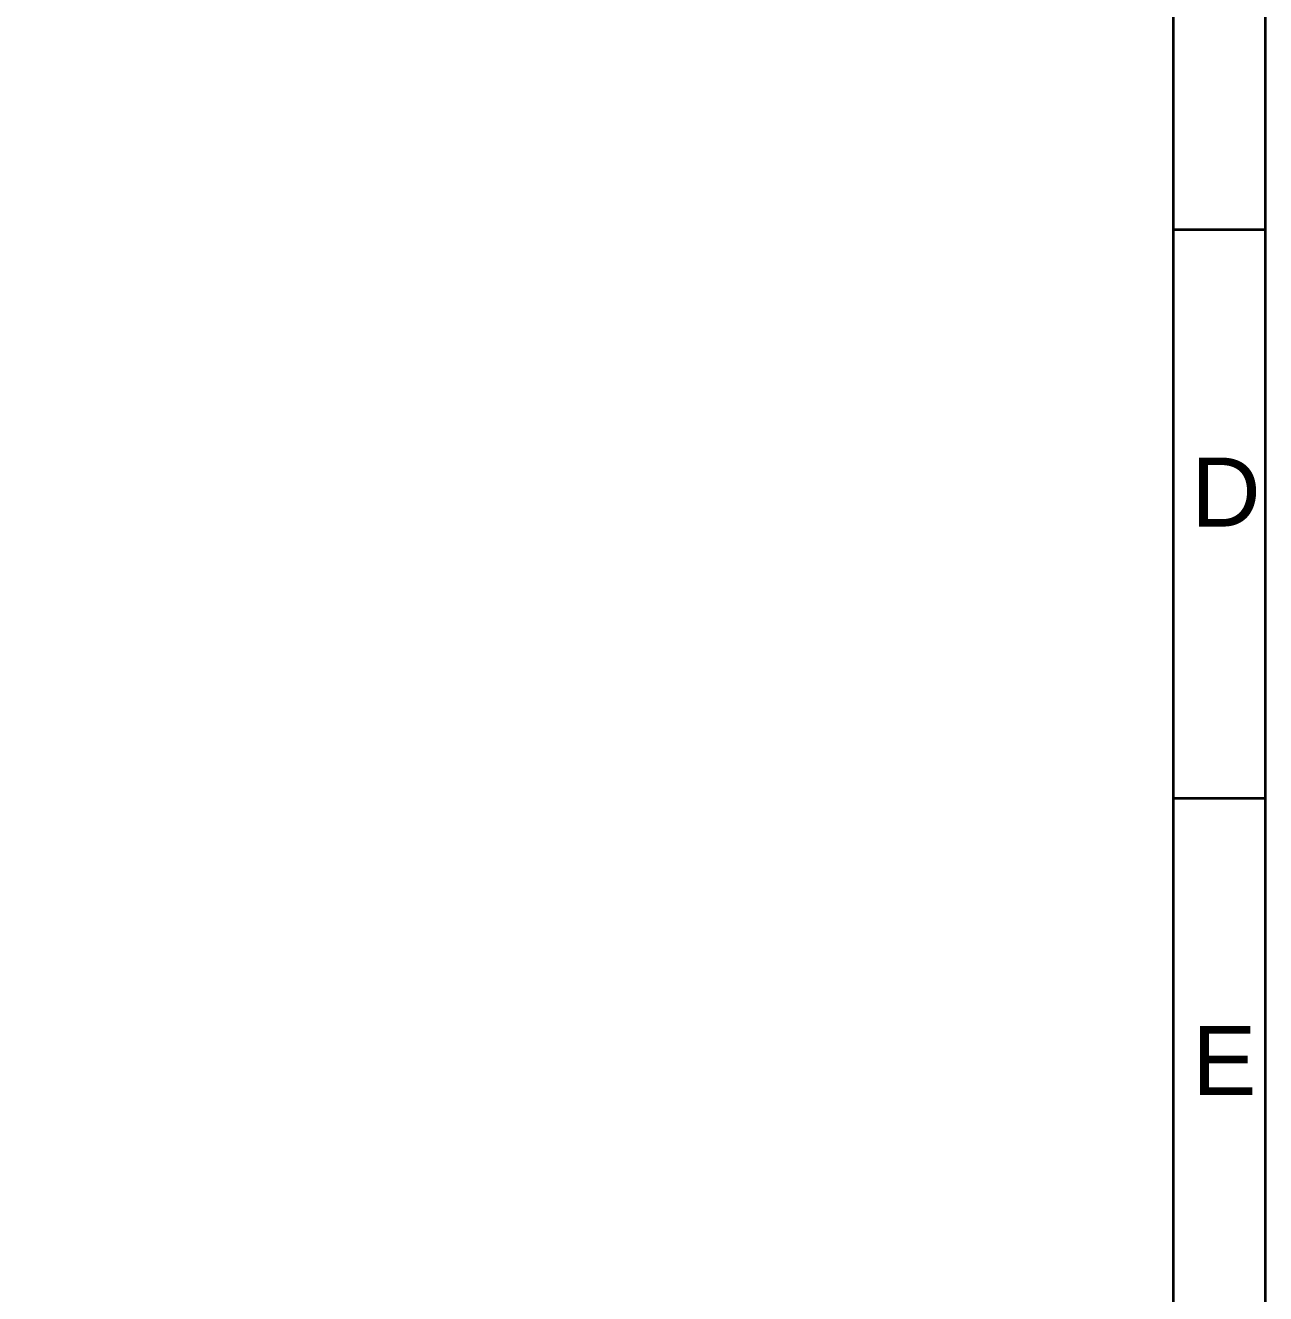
# Model space of a CAD drawing. Header units: millimetres. Extents: x -78 to 6757, y -2226 to 2184.
# Drawn here: x 2700.6 to 2970, y 1498.2 to 1773.8 of the extents above; entities that cross this region are included whole.
import ezdxf

# ---------------------------------------------------------------- set-up
doc = ezdxf.new("R2010")
doc.units = ezdxf.units.MM
doc.layers.add('Leoni-Framelayer', color=7, linetype='Continuous')
doc.styles.get("Standard").update_dxf_attribs({"font": 'TIMES.TTF'})
doc.linetypes.add('ZIPPED_TUBE', pattern='A,0.0001,-0.25,["~",Standard,S=1,R=0,X=-0.3,Y=-0.6],-0.25', length=0.5001)

# ---------------------------------------------------------------- blocks, each defined once
blk = doc.blocks.new('1st page')
at = {"color": 92, "linetype": 'Continuous'}
blk.add_lwpolyline([(0, 0), (0, 2100), (2970.01, 2100), (2970.01, 0), (0, 0), (0, 0)], dxfattribs=at)
at = {"layer": 'Leoni-Framelayer', "linetype": 'Continuous', "lineweight": 35}
for points in [[(0, 0), (2970, 0), (2970, 2100), (0, 2100)], [(20, 20), (2950, 20), (2950, 2080), (20, 2080)]]:
    blk.add_lwpolyline(points, close=True, dxfattribs=at)

msp = doc.modelspace()

# ---------------------------------------------------------------- linework, layer by layer
at = {"layer": 'Leoni-Framelayer', "linetype": 'Continuous', "lineweight": 35}
for p, q in [((2950, 1729.42), (2970, 1729.42)), ((2950, 1605.89), (2970, 1605.89))]:
    msp.add_line(p, q, dxfattribs=at)

# ---------------------------------------------------------------- block references
at = {"linetype": 'ZIPPED_TUBE'}
msp.add_blockref('1st page', (0, 0), dxfattribs=at)

# ---------------------------------------------------------------- texts
at = {"layer": 'Leoni-Framelayer', "linetype": 'Continuous', "lineweight": 35, "char_height": 15, "width": 1.6999, "attachment_point": 1}
for s, insert in [('{\\fArial|b0|i0|c0|p34;D}', (2953.81, 1679.9)), ('{\\fArial|b0|i0|c0|p34;E}', (2954.05, 1556.38))]:
    msp.add_mtext(s, dxfattribs=dict(at, insert=insert))

doc.saveas('drawing.dxf')
